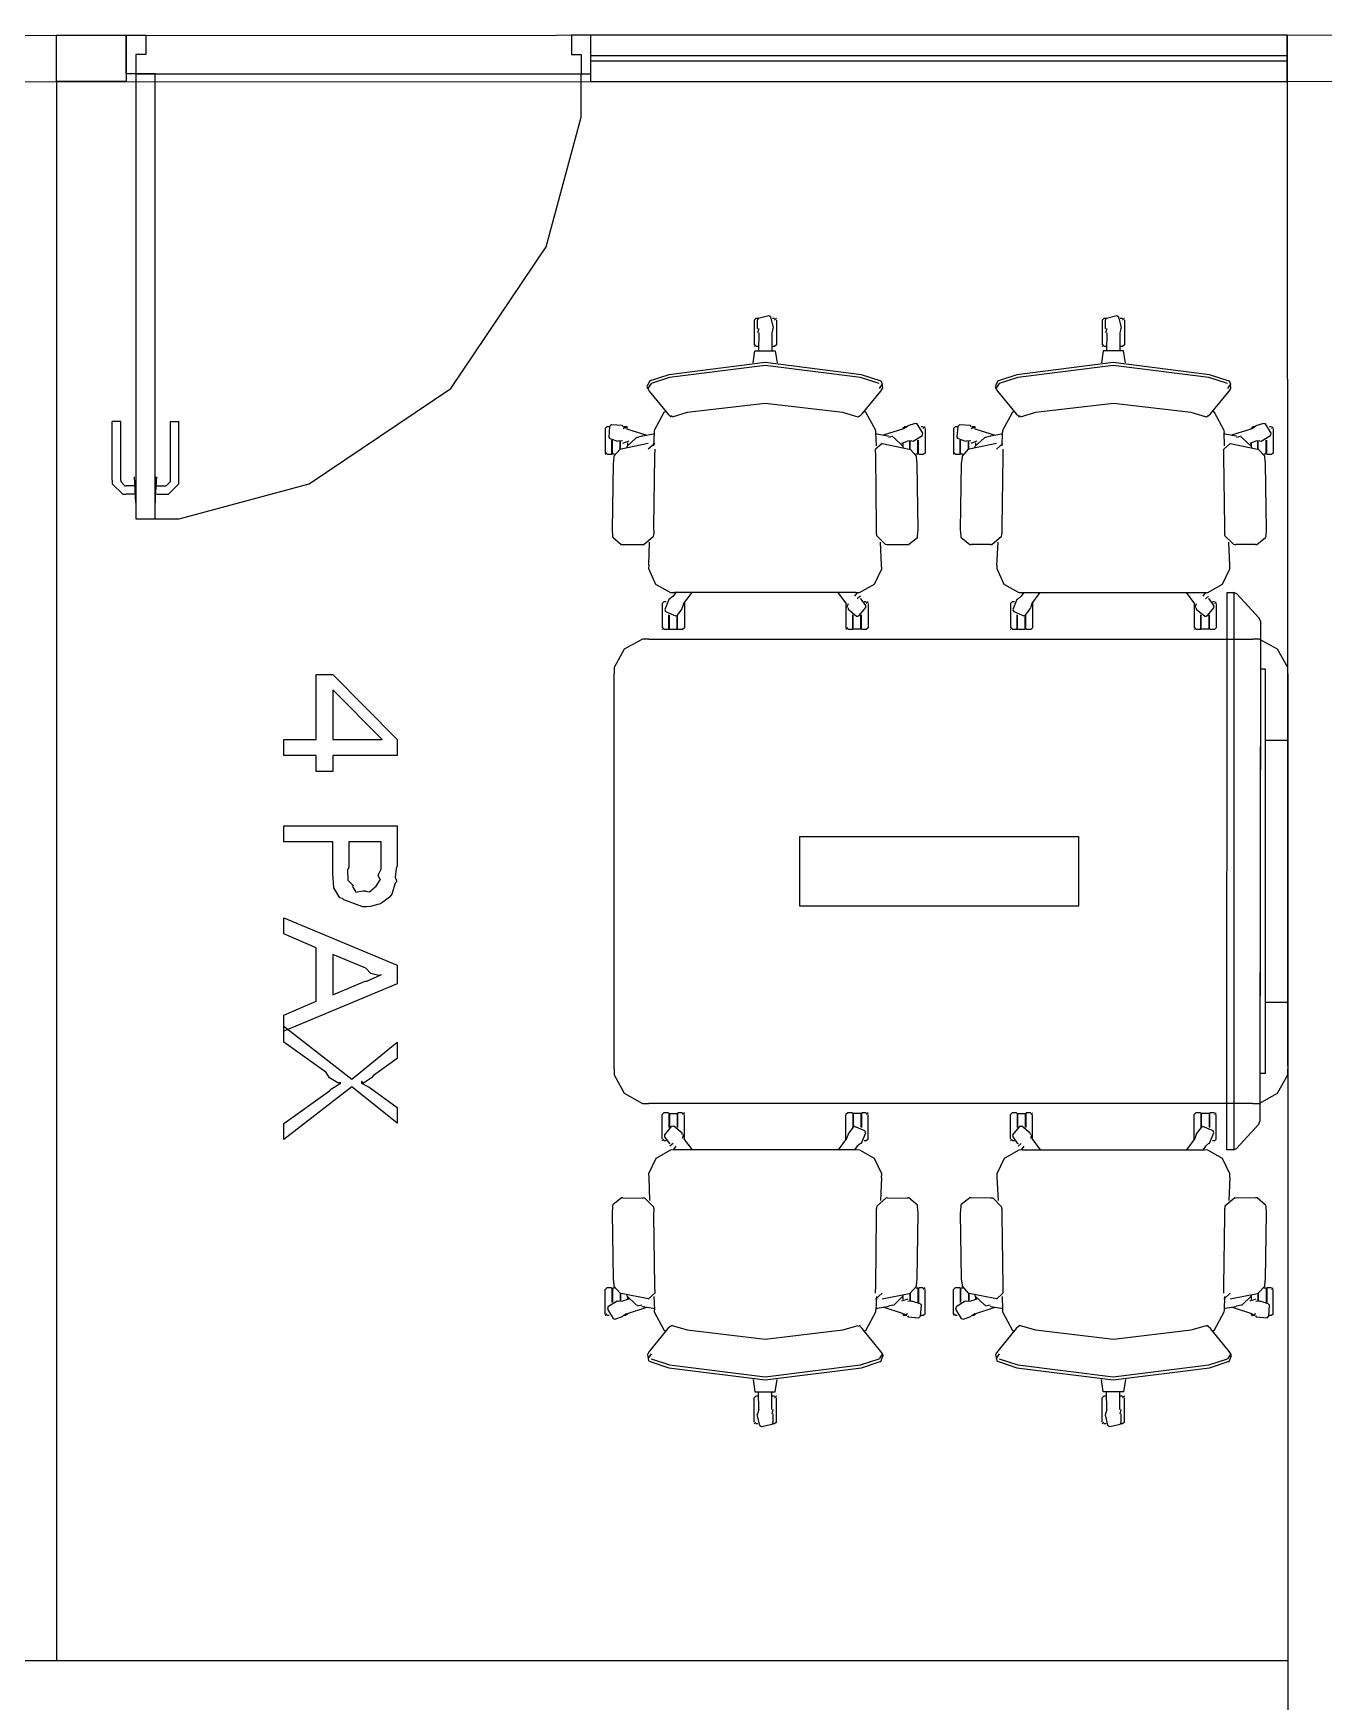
# Model space of a CAD drawing. Extents: x 0 to 23.4, y 0 to 16.5.
# Drawn here: x 13.252 to 13.981, y 6.507 to 7.45 of the extents above; entities that cross this region are included whole.
import ezdxf

# ---------------------------------------------------------------- set-up
doc = ezdxf.new("R2010")
doc.units = 0
doc.layers.get('0').update_dxf_attribs({"linetype": 'CONTINUOUS'})

msp = doc.modelspace()

# ---------------------------------------------------------------- linework, layer by layer
at = {"color": 0}
for points in [[(12.5175, 7.44894), (18.6996, 7.45008)], [(13.9608, 7.449), (13.5674, 7.449)], [(13.5674, 7.42275), (13.5674, 7.449)], [(13.9608, 7.449), (13.9624, 3.95313)], [(13.9608, 7.42275), (13.9608, 7.449)], [(13.9608, 7.43744), (13.5674, 7.43744)], [(13.9608, 7.43431), (13.5674, 7.43431)], [(12.5438, 7.42275), (18.6996, 7.42383)], [(13.2655, 7.42285), (13.2655, 6.53049)], [(13.3104, 7.17572), (13.3348, 7.17572), (13.4083, 7.19553), (13.4882, 7.2494), (13.5421, 7.32938), (13.5619, 7.40278), (13.5619, 7.42725)], [(13.3104, 7.42725), (13.5619, 7.42725)], [(13.9608, 7.42275), (13.5674, 7.42275)], [(13.6606, 7.2889), (13.6597, 7.28797)], [(13.6597, 7.28797), (13.6597, 7.27408)], [(13.6618, 7.2889), (13.6606, 7.2889)], [(13.6702, 7.28321), (13.6705, 7.28381), (13.6691, 7.28976), (13.6685, 7.2901), (13.6679, 7.29047), (13.6619, 7.28901), (13.6616, 7.28842), (13.6613, 7.28803), (13.6613, 7.28364), (13.6616, 7.28321)], [(13.6712, 7.2889), (13.67, 7.2889)], [(13.6722, 7.2889), (13.6712, 7.28797)], [(13.6722, 7.28797), (13.6722, 7.27408)], [(13.8572, 7.2889), (13.8562, 7.28797)], [(13.8562, 7.28797), (13.8562, 7.27408)], [(13.8585, 7.2889), (13.8572, 7.2889)], [(13.8668, 7.28321), (13.8671, 7.28381), (13.8657, 7.28976), (13.8651, 7.2901), (13.8645, 7.29047), (13.8586, 7.28901), (13.8582, 7.28842), (13.858, 7.28803), (13.858, 7.28364), (13.8582, 7.28321)], [(13.8677, 7.2889), (13.8665, 7.2889)], [(13.8688, 7.2889), (13.8677, 7.28797)], [(13.8688, 7.28797), (13.8688, 7.27408)], [(13.6622, 7.28321), (13.6616, 7.28082)], [(13.6622, 7.28082), (13.6621, 7.27072)], [(13.6702, 7.28321), (13.6697, 7.28082)], [(13.6697, 7.28082), (13.6697, 7.27072)], [(13.8588, 7.28321), (13.8582, 7.28082)], [(13.8588, 7.28082), (13.8587, 7.27072)], [(13.8668, 7.28321), (13.8662, 7.28082)], [(13.8662, 7.28082), (13.8663, 7.27072)], [(13.6591, 7.26389), (13.66, 7.27072), (13.6716, 7.27072), (13.6726, 7.26389)], [(13.6606, 7.27408), (13.6597, 7.27317)], [(13.6621, 7.27317), (13.6606, 7.27317)], [(13.6712, 7.27317), (13.6697, 7.27317)], [(13.6722, 7.27408), (13.6712, 7.27317)], [(13.8694, 7.26389), (13.8683, 7.27072), (13.8568, 7.27072), (13.8558, 7.26389)], [(13.8572, 7.27408), (13.8562, 7.27317)], [(13.8587, 7.27317), (13.8572, 7.27317)], [(13.8677, 7.27317), (13.8663, 7.27317)], [(13.8688, 7.27408), (13.8677, 7.27317)], [(13.7308, 7.25375), (13.7202, 7.25722), (13.6658, 7.26406), (13.6114, 7.25722), (13.6009, 7.25375)], [(13.7303, 7.25217), (13.7198, 7.25558), (13.6658, 7.26237), (13.6119, 7.25558), (13.6014, 7.25217)], [(13.9275, 7.25375), (13.9169, 7.25722), (13.8625, 7.26406), (13.8081, 7.25722), (13.7976, 7.25375)], [(13.9271, 7.25217), (13.9165, 7.25558), (13.8625, 7.26237), (13.8086, 7.25558), (13.7981, 7.25217)], [(13.6009, 7.25375), (13.6005, 7.25364), (13.5991, 7.25032), (13.5992, 7.24994), (13.5992, 7.24989), (13.5995, 7.2494), (13.5996, 7.24935)], [(13.6014, 7.25217), (13.5996, 7.24935)], [(13.5996, 7.24935), (13.6004, 7.24794), (13.6109, 7.23508), (13.6122, 7.23394)], [(13.7195, 7.23394), (13.7207, 7.23508), (13.7312, 7.24794), (13.7322, 7.24935)], [(13.7322, 7.25217), (13.7303, 7.24935)], [(13.7322, 7.24935), (13.7324, 7.24972), (13.7317, 7.25319), (13.7314, 7.25342), (13.7313, 7.25347), (13.7308, 7.25375), (13.7308, 7.25375)], [(13.7976, 7.25375), (13.7972, 7.25364), (13.7958, 7.25032), (13.796, 7.24994), (13.796, 7.24989), (13.7962, 7.2494), (13.7962, 7.24935)], [(13.7981, 7.25217), (13.7962, 7.24935)], [(13.7962, 7.24935), (13.7971, 7.24794), (13.8077, 7.23508), (13.8089, 7.23394)], [(13.9161, 7.23394), (13.9174, 7.23508), (13.9279, 7.24794), (13.9289, 7.24935)], [(13.9289, 7.25217), (13.9271, 7.24935)], [(13.9289, 7.24935), (13.929, 7.24972), (13.9285, 7.25319), (13.9281, 7.25342), (13.9281, 7.25347), (13.9276, 7.25375), (13.9275, 7.25375)], [(13.7184, 7.23324), (13.7098, 7.23583), (13.6658, 7.241), (13.6218, 7.23583), (13.6133, 7.23324)], [(13.9151, 7.23324), (13.9065, 7.23583), (13.8626, 7.241), (13.8186, 7.23583), (13.81, 7.23324)], [(13.297, 7.1976), (13.297, 7.23079)], [(13.3019, 7.23079), (13.297, 7.23079)], [(13.3019, 7.1976), (13.3019, 7.23079)], [(13.3299, 7.1976), (13.3299, 7.23079)], [(13.3299, 7.23079), (13.3346, 7.23079)], [(13.3346, 7.1976), (13.3346, 7.23079)], [(13.6097, 7.23649), (13.6087, 7.23579), (13.6032, 7.22569), (13.6031, 7.2245)], [(13.6133, 7.23394), (13.6122, 7.23324)], [(13.7195, 7.23394), (13.7184, 7.23324)], [(13.7284, 7.2245), (13.7283, 7.22569), (13.7229, 7.23574), (13.722, 7.23643)], [(13.8064, 7.23643), (13.8054, 7.23574), (13.8, 7.22569), (13.8, 7.2245)], [(13.81, 7.23394), (13.8089, 7.23324)], [(13.9161, 7.23394), (13.9151, 7.23324)], [(13.9253, 7.2245), (13.9251, 7.22569), (13.9197, 7.23579), (13.9188, 7.23649)], [(13.5765, 7.22775), (13.5755, 7.22683)], [(13.5755, 7.22683), (13.5755, 7.21294)], [(13.5777, 7.22775), (13.5765, 7.22775)], [(13.5856, 7.22792), (13.5851, 7.22846), (13.579, 7.22894), (13.5785, 7.22846), (13.578, 7.22803), (13.5775, 7.22194), (13.578, 7.2214), (13.5782, 7.22108), (13.5824, 7.21967), (13.5829, 7.21978)], [(13.5876, 7.22792), (13.5856, 7.22667)], [(13.587, 7.22775), (13.5858, 7.22775)], [(13.588, 7.22775), (13.587, 7.22683)], [(13.5876, 7.22667), (13.5991, 7.22304)], [(13.5937, 7.22179), (13.5929, 7.22162), (13.5878, 7.21664), (13.5876, 7.21588)], [(13.588, 7.22683), (13.588, 7.22651)], [(13.5961, 7.22239), (13.5937, 7.22179)], [(13.6031, 7.22368), (13.6025, 7.22364), (13.5967, 7.22254), (13.5961, 7.22239)], [(13.603, 7.21696), (13.6033, 7.2245)], [(13.7287, 7.21696), (13.7284, 7.2245)], [(13.7356, 7.22239), (13.735, 7.22254), (13.7291, 7.22364), (13.7286, 7.22368)], [(13.7441, 7.22667), (13.7326, 7.22304)], [(13.738, 7.22239), (13.7356, 7.22179)], [(13.7441, 7.21588), (13.7439, 7.21664), (13.7387, 7.22162), (13.738, 7.22179)], [(13.7447, 7.22775), (13.7437, 7.22683)], [(13.7437, 7.22683), (13.7437, 7.22651)], [(13.7462, 7.22792), (13.7441, 7.22667)], [(13.7459, 7.22775), (13.7447, 7.22775)], [(13.7487, 7.21978), (13.7494, 7.21962), (13.7547, 7.22282), (13.7548, 7.22347), (13.755, 7.22418), (13.7517, 7.22939), (13.7511, 7.22954), (13.7506, 7.22965), (13.7464, 7.22831), (13.7462, 7.22792)], [(13.7552, 7.22775), (13.754, 7.22775)], [(13.7562, 7.22775), (13.7552, 7.22683)], [(13.7562, 7.22683), (13.7562, 7.21294)], [(13.7732, 7.22775), (13.7722, 7.22683)], [(13.7722, 7.22683), (13.7722, 7.21294)], [(13.7744, 7.22775), (13.7732, 7.22775)], [(13.7823, 7.22792), (13.7818, 7.22846), (13.7757, 7.22894), (13.7752, 7.22846), (13.7747, 7.22803), (13.7741, 7.22194), (13.7746, 7.2214), (13.7749, 7.22108), (13.7791, 7.21967), (13.7796, 7.21978)], [(13.7843, 7.22792), (13.7823, 7.22667)], [(13.7838, 7.22775), (13.7826, 7.22775)], [(13.7847, 7.22775), (13.7838, 7.22683)], [(13.7843, 7.22667), (13.7958, 7.22304)], [(13.7904, 7.22179), (13.7897, 7.22162), (13.7844, 7.21664), (13.7843, 7.21588)], [(13.7847, 7.22683), (13.7847, 7.22651)], [(13.7929, 7.22239), (13.7904, 7.22179)], [(13.7998, 7.22368), (13.7992, 7.22364), (13.7934, 7.22254), (13.7929, 7.22239)], [(13.7997, 7.21696), (13.8, 7.2245)], [(13.9254, 7.21696), (13.9251, 7.2245)], [(13.9322, 7.22239), (13.9317, 7.22254), (13.9258, 7.22364), (13.9253, 7.22368)], [(13.9407, 7.22667), (13.9293, 7.22304)], [(13.9347, 7.22239), (13.9322, 7.22179)], [(13.9408, 7.21588), (13.9406, 7.21664), (13.9354, 7.22162), (13.9347, 7.22179)], [(13.9414, 7.22775), (13.9404, 7.22683)], [(13.9404, 7.22683), (13.9404, 7.22651)], [(13.9428, 7.22792), (13.9407, 7.22667)], [(13.9426, 7.22775), (13.9414, 7.22775)], [(13.9454, 7.21978), (13.9461, 7.21962), (13.9514, 7.22282), (13.9515, 7.22347), (13.9517, 7.22418), (13.9485, 7.22939), (13.9478, 7.22954), (13.9474, 7.22965), (13.9431, 7.22831), (13.9428, 7.22792)], [(13.9519, 7.22775), (13.9507, 7.22775)], [(13.9529, 7.22775), (13.9519, 7.22683)], [(13.9529, 7.22683), (13.9529, 7.21294)], [(13.5765, 7.21294), (13.5755, 7.21203)], [(13.579, 7.21203), (13.5765, 7.21203)], [(13.5793, 7.21229), (13.579, 7.21203)], [(13.5793, 7.21229), (13.5793, 7.22026)], [(13.5796, 7.21229), (13.5796, 7.22017)], [(13.5808, 7.21229), (13.5796, 7.21229)], [(13.5845, 7.21522), (13.5839, 7.21511), (13.5803, 7.21115), (13.5803, 7.21056)], [(13.5853, 7.21983), (13.5829, 7.21957)], [(13.5839, 7.21511), (13.5839, 7.21983)], [(13.5842, 7.21517), (13.5842, 7.21983)], [(13.5998, 7.21832), (13.5845, 7.21522)], [(13.5888, 7.21957), (13.5853, 7.21843)], [(13.588, 7.21869), (13.588, 7.21701)], [(13.6035, 7.21838), (13.5998, 7.21506)], [(13.6035, 7.21506), (13.6033, 7.2111), (13.6028, 7.17128), (13.6029, 7.16726)], [(13.7319, 7.21838), (13.7282, 7.21506)], [(13.7288, 7.16726), (13.7288, 7.17128), (13.7283, 7.2111), (13.7282, 7.21506)], [(13.7319, 7.21832), (13.7472, 7.21522)], [(13.7464, 7.21957), (13.7429, 7.21843)], [(13.7437, 7.21869), (13.7437, 7.21701)], [(13.7487, 7.21983), (13.7464, 7.21957)], [(13.7514, 7.21056), (13.7513, 7.21115), (13.7478, 7.21511), (13.7472, 7.21522)], [(13.7475, 7.21517), (13.7475, 7.21983)], [(13.7478, 7.21511), (13.7478, 7.21983)], [(13.7521, 7.21229), (13.7509, 7.21229)], [(13.7521, 7.21229), (13.7521, 7.22017)], [(13.7524, 7.21229), (13.7524, 7.22026)], [(13.7527, 7.21229), (13.7524, 7.21203)], [(13.7552, 7.21203), (13.7527, 7.21203)], [(13.7562, 7.21294), (13.7552, 7.21203)], [(13.7732, 7.21294), (13.7722, 7.21203)], [(13.7758, 7.21203), (13.7732, 7.21203)], [(13.776, 7.21229), (13.7758, 7.21203)], [(13.776, 7.21229), (13.776, 7.22026)], [(13.7763, 7.21229), (13.7763, 7.22017)], [(13.7775, 7.21229), (13.7763, 7.21229)], [(13.7811, 7.21522), (13.7805, 7.21511), (13.7771, 7.21115), (13.7771, 7.21056)], [(13.782, 7.21983), (13.7796, 7.21957)], [(13.7807, 7.21511), (13.7807, 7.21983)], [(13.7809, 7.21517), (13.7809, 7.21983)], [(13.7965, 7.21832), (13.7811, 7.21522)], [(13.7855, 7.21957), (13.782, 7.21843)], [(13.7847, 7.21869), (13.7847, 7.21701)], [(13.8002, 7.21838), (13.7965, 7.21506)], [(13.8002, 7.21506), (13.8001, 7.2111), (13.7995, 7.17128), (13.7996, 7.16726)], [(13.9286, 7.21838), (13.9249, 7.21506)], [(13.9256, 7.16726), (13.9256, 7.17128), (13.925, 7.2111), (13.9249, 7.21506)], [(13.9286, 7.21832), (13.9439, 7.21522)], [(13.9431, 7.21957), (13.9396, 7.21843)], [(13.9404, 7.21869), (13.9404, 7.21701)], [(13.9454, 7.21983), (13.9431, 7.21957)], [(13.9481, 7.21056), (13.9481, 7.21115), (13.9444, 7.21511), (13.9439, 7.21522)], [(13.9442, 7.21517), (13.9442, 7.21983)], [(13.9444, 7.21511), (13.9444, 7.21983)], [(13.9489, 7.21229), (13.9476, 7.21229)], [(13.9489, 7.21229), (13.9489, 7.22017)], [(13.9492, 7.21229), (13.9492, 7.22026)], [(13.9494, 7.21229), (13.9492, 7.21203)], [(13.9519, 7.21203), (13.9494, 7.21203)], [(13.9529, 7.21294), (13.9519, 7.21203)], [(13.5803, 7.21056), (13.5799, 7.20688), (13.5794, 7.16982), (13.5797, 7.16607)], [(13.752, 7.16607), (13.7523, 7.16982), (13.7518, 7.20688), (13.7514, 7.21056)], [(13.7771, 7.21056), (13.7766, 7.20688), (13.776, 7.16982), (13.7764, 7.16607)], [(13.9488, 7.16607), (13.949, 7.16982), (13.9485, 7.20688), (13.9481, 7.21056)], [(13.297, 7.1976), (13.297, 7.19564), (13.3029, 7.18972), (13.3049, 7.18972)], [(13.3019, 7.1976), (13.3019, 7.19683), (13.3041, 7.1945), (13.3049, 7.1945)], [(13.3095, 7.1945), (13.3049, 7.1945)], [(13.3104, 7.19943), (13.3104, 7.18479), (13.3095, 7.19943)], [(13.3213, 7.19943), (13.3213, 7.18479), (13.3222, 7.19943)], [(13.3222, 7.1945), (13.3268, 7.1945)], [(13.3268, 7.18972), (13.3287, 7.18972), (13.3346, 7.19564), (13.3346, 7.1976)], [(13.3268, 7.1945), (13.3275, 7.1945), (13.3299, 7.19683), (13.3299, 7.1976)], [(13.3095, 7.18972), (13.3049, 7.18972)], [(13.3222, 7.18972), (13.3268, 7.18972)], [(13.5797, 7.16607), (13.5798, 7.16536), (13.5846, 7.16118), (13.5854, 7.16124), (13.5854, 7.16124), (13.5855, 7.16124), (13.5855, 7.16124)], [(13.5966, 7.16135), (13.5973, 7.16129), (13.6028, 7.1659), (13.6029, 7.16667), (13.6029, 7.16667), (13.6029, 7.16715), (13.6029, 7.16726)], [(13.7288, 7.16726), (13.7288, 7.16644), (13.7337, 7.1614), (13.7345, 7.16135), (13.7347, 7.16135), (13.7351, 7.16135), (13.7351, 7.16135)], [(13.7462, 7.16124), (13.7469, 7.16118), (13.7519, 7.16525), (13.752, 7.16596), (13.752, 7.16596), (13.752, 7.16607), (13.752, 7.16607)], [(13.7764, 7.16607), (13.7764, 7.16536), (13.7814, 7.16118), (13.7821, 7.16124), (13.7821, 7.16124), (13.7822, 7.16124), (13.7822, 7.16124)], [(13.7932, 7.16135), (13.794, 7.16129), (13.7994, 7.1659), (13.7995, 7.16667), (13.7995, 7.16672), (13.7996, 7.16715), (13.7996, 7.16726)], [(13.9256, 7.16726), (13.9254, 7.16644), (13.9304, 7.1614), (13.9312, 7.16135), (13.9314, 7.16135), (13.9317, 7.16135), (13.9318, 7.16135)], [(13.9429, 7.16124), (13.9436, 7.16118), (13.9486, 7.16525), (13.9488, 7.16596), (13.9488, 7.16596), (13.9488, 7.16607), (13.9488, 7.16607)], [(13.5855, 7.16124), (13.5966, 7.16135)], [(13.6001, 7.14968), (13.6006, 7.1626)], [(13.7316, 7.14968), (13.731, 7.1626)], [(13.7351, 7.16135), (13.7462, 7.16124)], [(13.7932, 7.16135), (13.7822, 7.16124)], [(13.7968, 7.14968), (13.7974, 7.1626)], [(13.9283, 7.14968), (13.9278, 7.1626)], [(13.9429, 7.16124), (13.9318, 7.16135)], [(13.6001, 7.14968), (13.6, 7.14763), (13.604, 7.13894), (13.6124, 7.13422), (13.6144, 7.13411), (13.6144, 7.13411), (13.6145, 7.13411), (13.6145, 7.13411)], [(13.7172, 7.13411), (13.7192, 7.13422), (13.7276, 7.13894), (13.7317, 7.14757), (13.7316, 7.14963), (13.7316, 7.14963), (13.7316, 7.14968), (13.7316, 7.14968)], [(13.7968, 7.14968), (13.7967, 7.14763), (13.8007, 7.13894), (13.8091, 7.13422), (13.8111, 7.13411), (13.8111, 7.13411), (13.8112, 7.13411), (13.8112, 7.13411)], [(13.9139, 7.13411), (13.916, 7.13422), (13.9243, 7.13894), (13.9283, 7.14757), (13.9283, 7.14963), (13.9283, 7.14963), (13.9283, 7.14968), (13.9283, 7.14968)], [(13.6087, 7.12896), (13.6077, 7.12799)], [(13.6077, 7.12799), (13.6077, 7.11415)], [(13.61, 7.12896), (13.6087, 7.12896)], [(13.612, 7.13049), (13.6114, 7.13021), (13.6091, 7.12457), (13.6093, 7.12392), (13.6095, 7.12332), (13.6152, 7.12099), (13.6159, 7.12121), (13.6163, 7.12142), (13.6189, 7.125), (13.6189, 7.12543)], [(13.6138, 7.13206), (13.612, 7.13049)], [(13.6153, 7.13411), (13.6138, 7.13206)], [(13.7172, 7.13411), (13.6144, 7.13411)], [(13.6198, 7.12765), (13.6189, 7.12543)], [(13.6198, 7.12765), (13.6246, 7.13411)], [(13.6202, 7.12815), (13.6202, 7.11415)], [(13.7118, 7.12765), (13.7071, 7.13411)], [(13.7115, 7.12815), (13.7115, 7.11415)], [(13.7127, 7.12765), (13.7118, 7.12543)], [(13.7128, 7.12543), (13.7128, 7.12478), (13.7174, 7.12076), (13.7182, 7.12082), (13.7188, 7.12088), (13.7228, 7.1256), (13.7228, 7.12625), (13.7227, 7.12674), (13.7201, 7.13032), (13.7197, 7.13049)], [(13.7178, 7.13411), (13.7164, 7.13206)], [(13.7197, 7.13206), (13.7178, 7.13049)], [(13.723, 7.12896), (13.7217, 7.12896)], [(13.724, 7.12896), (13.723, 7.12799)], [(13.724, 7.12799), (13.724, 7.11415)], [(13.8054, 7.12896), (13.8044, 7.12799)], [(13.8044, 7.12799), (13.8044, 7.11415)], [(13.8067, 7.12896), (13.8054, 7.12896)], [(13.8087, 7.13049), (13.8081, 7.13021), (13.8057, 7.12457), (13.806, 7.12392), (13.8063, 7.12332), (13.8119, 7.12099), (13.8126, 7.12121), (13.813, 7.12142), (13.8156, 7.125), (13.8157, 7.12543)], [(13.8105, 7.13206), (13.8087, 7.13049)], [(13.812, 7.13411), (13.8105, 7.13206)], [(13.8112, 7.13411), (13.914, 7.13411)], [(13.8166, 7.12765), (13.8157, 7.12543)], [(13.8166, 7.12765), (13.8213, 7.13411)], [(13.8169, 7.12815), (13.8169, 7.11415)], [(13.9085, 7.12765), (13.9038, 7.13411)], [(13.9082, 7.12815), (13.9082, 7.11415)], [(13.9094, 7.12765), (13.9085, 7.12543)], [(13.9094, 7.12543), (13.9094, 7.12478), (13.9142, 7.12076), (13.9149, 7.12082), (13.9156, 7.12088), (13.9196, 7.1256), (13.9194, 7.12625), (13.9194, 7.12674), (13.9168, 7.13032), (13.9164, 7.13049)], [(13.9146, 7.13411), (13.9131, 7.13206)], [(13.9164, 7.13206), (13.9146, 7.13049)], [(13.9197, 7.12896), (13.9185, 7.12896)], [(13.9207, 7.12896), (13.9197, 7.12799)], [(13.9207, 7.12799), (13.9207, 7.11415)], [(13.9306, 6.81917), (13.9267, 6.81917), (13.9269, 7.13417), (13.9307, 7.13417)], [(13.9307, 7.13417), (13.9306, 6.81917)], [(13.9456, 7.11789), (13.9449, 7.11968), (13.9324, 7.13336), (13.9307, 7.13417)], [(13.6115, 7.11344), (13.6115, 7.12147)], [(13.6118, 7.11344), (13.6118, 7.12131)], [(13.6161, 7.11344), (13.6161, 7.12131)], [(13.6164, 7.11344), (13.6164, 7.12147)], [(13.7153, 7.11344), (13.7153, 7.12147)], [(13.7156, 7.11344), (13.7156, 7.12131)], [(13.7199, 7.11344), (13.7199, 7.12131)], [(13.7202, 7.11344), (13.7202, 7.12147)], [(13.8082, 7.11344), (13.8082, 7.12147)], [(13.8085, 7.11344), (13.8085, 7.12131)], [(13.8128, 7.11344), (13.8128, 7.12131)], [(13.8131, 7.11344), (13.8131, 7.12147)], [(13.9119, 7.11344), (13.9119, 7.12147)], [(13.9122, 7.11344), (13.9122, 7.12131)], [(13.9167, 7.11344), (13.9167, 7.12131)], [(13.9169, 7.11344), (13.9169, 7.12147)], [(13.9456, 7.11789), (13.9454, 6.83544)], [(13.6002, 7.10786), (13.5966, 7.10786), (13.5862, 7.10211), (13.5805, 7.09169), (13.5805, 7.08817)], [(13.6002, 7.10786), (13.9414, 7.10786)], [(13.6087, 7.11415), (13.6077, 7.11317)], [(13.6112, 7.11317), (13.6087, 7.11317)], [(13.6115, 7.11344), (13.6112, 7.11317)], [(13.6118, 7.11344), (13.6161, 7.11344)], [(13.6166, 7.11344), (13.6164, 7.11317)], [(13.6192, 7.11317), (13.6166, 7.11317)], [(13.6202, 7.11415), (13.6192, 7.11317)], [(13.7125, 7.11415), (13.7115, 7.11317)], [(13.7151, 7.11317), (13.7125, 7.11317)], [(13.7153, 7.11344), (13.7151, 7.11317)], [(13.7199, 7.11344), (13.7156, 7.11344)], [(13.7205, 7.11344), (13.7202, 7.11317)], [(13.723, 7.11317), (13.7205, 7.11317)], [(13.724, 7.11415), (13.723, 7.11317)], [(13.8054, 7.11415), (13.8044, 7.11317)], [(13.8079, 7.11317), (13.8054, 7.11317)], [(13.8082, 7.11344), (13.8079, 7.11317)], [(13.8085, 7.11344), (13.8128, 7.11344)], [(13.8134, 7.11344), (13.8131, 7.11317)], [(13.8159, 7.11317), (13.8134, 7.11317)], [(13.8169, 7.11415), (13.8159, 7.11317)], [(13.9092, 7.11415), (13.9082, 7.11317)], [(13.9117, 7.11317), (13.9092, 7.11317)], [(13.9119, 7.11344), (13.9117, 7.11317)], [(13.9167, 7.11344), (13.9122, 7.11344)], [(13.9172, 7.11344), (13.9169, 7.11317)], [(13.9197, 7.11317), (13.9172, 7.11317)], [(13.9207, 7.11415), (13.9197, 7.11317)], [(13.9611, 7.08817), (13.9611, 7.09169), (13.9553, 7.10211), (13.9449, 7.10786), (13.9414, 7.10786)], [(13.5805, 6.86507), (13.5805, 7.08817)], [(13.9611, 7.08817), (13.9611, 6.86507)], [(13.5805, 6.86507), (13.5805, 6.8616), (13.5862, 6.85118), (13.5966, 6.84543), (13.6002, 6.84543)], [(13.9414, 6.84543), (13.9449, 6.84543), (13.9553, 6.85118), (13.9611, 6.8616), (13.9611, 6.86507)], [(13.9414, 6.84543), (13.6002, 6.84543)], [(13.6087, 6.84011), (13.6077, 6.83914)], [(13.6077, 6.82525), (13.6077, 6.83914)], [(13.6112, 6.84011), (13.6087, 6.84011)], [(13.6115, 6.84011), (13.6112, 6.83985)], [(13.6115, 6.83985), (13.6115, 6.83182)], [(13.6118, 6.83985), (13.6118, 6.83197)], [(13.6118, 6.83985), (13.6161, 6.83985)], [(13.6161, 6.83985), (13.6161, 6.83197)], [(13.6166, 6.84011), (13.6164, 6.83985)], [(13.6164, 6.83985), (13.6164, 6.83182)], [(13.6192, 6.84011), (13.6166, 6.84011)], [(13.6202, 6.84011), (13.6192, 6.83914)], [(13.6202, 6.82514), (13.6202, 6.83914)], [(13.7125, 6.84011), (13.7115, 6.83914)], [(13.7115, 6.82514), (13.7115, 6.83914)], [(13.7151, 6.84011), (13.7125, 6.84011)], [(13.7153, 6.84011), (13.7151, 6.83985)], [(13.7153, 6.83985), (13.7153, 6.83182)], [(13.7199, 6.83985), (13.7156, 6.83985)], [(13.7156, 6.83985), (13.7156, 6.83197)], [(13.7199, 6.83985), (13.7199, 6.83197)], [(13.7205, 6.84011), (13.7202, 6.83985)], [(13.7202, 6.83985), (13.7202, 6.83182)], [(13.723, 6.84011), (13.7205, 6.84011)], [(13.724, 6.84011), (13.723, 6.83914)], [(13.724, 6.82525), (13.724, 6.83914)], [(13.8054, 6.84011), (13.8044, 6.83914)], [(13.8044, 6.82525), (13.8044, 6.83914)], [(13.8079, 6.84011), (13.8054, 6.84011)], [(13.8082, 6.84011), (13.8079, 6.83985)], [(13.8082, 6.83985), (13.8082, 6.83182)], [(13.8085, 6.83985), (13.8128, 6.83985)], [(13.8085, 6.83985), (13.8085, 6.83197)], [(13.8128, 6.83985), (13.8128, 6.83197)], [(13.8134, 6.84011), (13.8131, 6.83985)], [(13.8131, 6.83985), (13.8131, 6.83182)], [(13.8159, 6.84011), (13.8134, 6.84011)], [(13.8169, 6.84011), (13.8159, 6.83914)], [(13.8169, 6.82514), (13.8169, 6.83914)], [(13.9092, 6.84011), (13.9082, 6.83914)], [(13.9082, 6.82514), (13.9082, 6.83914)], [(13.9117, 6.84011), (13.9092, 6.84011)], [(13.9119, 6.84011), (13.9117, 6.83985)], [(13.9119, 6.83985), (13.9119, 6.83182)], [(13.9122, 6.83985), (13.9122, 6.83197)], [(13.9167, 6.83985), (13.9122, 6.83985)], [(13.9167, 6.83985), (13.9167, 6.83197)], [(13.9172, 6.84011), (13.9169, 6.83985)], [(13.9169, 6.83985), (13.9169, 6.83182)], [(13.9197, 6.84011), (13.9172, 6.84011)], [(13.9207, 6.84011), (13.9197, 6.83914)], [(13.9207, 6.82525), (13.9207, 6.83914)], [(13.9306, 6.81917), (13.9322, 6.81999), (13.9447, 6.83365), (13.9454, 6.83544)], [(13.6087, 6.82525), (13.6077, 6.82433)], [(13.6189, 6.82785), (13.6189, 6.82856), (13.6142, 6.83251), (13.6136, 6.83247), (13.6128, 6.83242), (13.6089, 6.82775), (13.6089, 6.82704), (13.6089, 6.82661), (13.6116, 6.82303), (13.612, 6.82281)], [(13.6198, 6.82785), (13.6189, 6.82563)], [(13.6198, 6.82563), (13.6246, 6.81917)], [(13.7118, 6.82563), (13.7071, 6.81917)], [(13.7127, 6.82785), (13.7118, 6.82563)], [(13.7197, 6.82281), (13.7203, 6.82308), (13.7227, 6.82878), (13.7224, 6.82938), (13.7221, 6.83003), (13.7164, 6.83236), (13.7158, 6.83208), (13.7154, 6.83192), (13.7128, 6.82835), (13.7128, 6.82785)], [(13.724, 6.82525), (13.723, 6.82433)], [(13.8054, 6.82525), (13.8044, 6.82433)], [(13.8157, 6.82785), (13.8156, 6.82856), (13.8109, 6.83251), (13.8103, 6.83247), (13.8096, 6.83242), (13.8056, 6.82775), (13.8057, 6.82704), (13.8057, 6.82661), (13.8083, 6.82303), (13.8087, 6.82281)], [(13.8166, 6.82785), (13.8157, 6.82563)], [(13.8166, 6.82563), (13.8213, 6.81917)], [(13.9085, 6.82563), (13.9038, 6.81917)], [(13.9094, 6.82785), (13.9085, 6.82563)], [(13.9164, 6.82281), (13.9169, 6.82308), (13.9193, 6.82878), (13.9192, 6.82938), (13.9189, 6.83003), (13.9132, 6.83236), (13.9125, 6.83208), (13.9121, 6.83192), (13.9094, 6.82835), (13.9094, 6.82785)], [(13.9207, 6.82525), (13.9197, 6.82433)], [(13.6145, 6.81917), (13.6124, 6.81912), (13.6041, 6.8144), (13.6, 6.80572), (13.6001, 6.80365), (13.6001, 6.80365), (13.6001, 6.8036), (13.6001, 6.8036)], [(13.61, 6.82433), (13.6087, 6.82433)], [(13.6138, 6.82281), (13.612, 6.82124)], [(13.6153, 6.82124), (13.6138, 6.81917)], [(13.7172, 6.81917), (13.6144, 6.81917)], [(13.7178, 6.82124), (13.7164, 6.81917)], [(13.7316, 6.8036), (13.7317, 6.80567), (13.7277, 6.81435), (13.7193, 6.81912), (13.7173, 6.81917), (13.7173, 6.81917), (13.7172, 6.81917), (13.7172, 6.81917)], [(13.7197, 6.82281), (13.7178, 6.82124)], [(13.723, 6.82433), (13.7217, 6.82433)], [(13.8112, 6.81917), (13.8091, 6.81912), (13.8008, 6.8144), (13.7967, 6.80572), (13.7968, 6.80365), (13.7968, 6.80365), (13.7968, 6.8036), (13.7968, 6.8036)], [(13.8067, 6.82433), (13.8054, 6.82433)], [(13.8105, 6.82281), (13.8087, 6.82124)], [(13.812, 6.82124), (13.8105, 6.81917)], [(13.8112, 6.81917), (13.914, 6.81917)], [(13.9146, 6.82124), (13.9131, 6.81917)], [(13.9283, 6.8036), (13.9283, 6.80567), (13.9243, 6.81435), (13.916, 6.81912), (13.9139, 6.81917), (13.9139, 6.81917), (13.9139, 6.81917), (13.9139, 6.81917)], [(13.9164, 6.82281), (13.9146, 6.82124)], [(13.9197, 6.82433), (13.9185, 6.82433)], [(13.6001, 6.8036), (13.6006, 6.79069)], [(13.7316, 6.8036), (13.731, 6.79069)], [(13.7968, 6.8036), (13.7974, 6.79069)], [(13.9283, 6.8036), (13.9278, 6.79069)], [(13.5797, 6.78722), (13.5794, 6.78353), (13.5799, 6.74642), (13.5803, 6.74274)], [(13.5855, 6.79204), (13.5847, 6.79215), (13.5798, 6.78808), (13.5797, 6.78733), (13.5797, 6.78733), (13.5797, 6.78722), (13.5797, 6.78722)], [(13.5855, 6.79204), (13.5966, 6.79194)], [(13.6029, 6.78603), (13.6029, 6.78683), (13.5979, 6.79194), (13.5972, 6.79194), (13.597, 6.79194), (13.5967, 6.79194), (13.5966, 6.79194)], [(13.7351, 6.79194), (13.7343, 6.79204), (13.7289, 6.78743), (13.7288, 6.78662), (13.7288, 6.78651), (13.7288, 6.78618), (13.7288, 6.78603)], [(13.7351, 6.79194), (13.7462, 6.79204)], [(13.752, 6.78722), (13.7519, 6.78797), (13.747, 6.79215), (13.7463, 6.79204), (13.7463, 6.79204), (13.7462, 6.79204), (13.7462, 6.79204)], [(13.7514, 6.74274), (13.7518, 6.74642), (13.7523, 6.78353), (13.752, 6.78722)], [(13.7764, 6.78722), (13.776, 6.78353), (13.7766, 6.74642), (13.7771, 6.74274)], [(13.7822, 6.79204), (13.7815, 6.79215), (13.7764, 6.78808), (13.7764, 6.78733), (13.7764, 6.78733), (13.7764, 6.78722), (13.7764, 6.78722)], [(13.7932, 6.79194), (13.7822, 6.79204)], [(13.7996, 6.78603), (13.7996, 6.78683), (13.7947, 6.79194), (13.7938, 6.79194), (13.7938, 6.79194), (13.7933, 6.79194), (13.7932, 6.79194)], [(13.9318, 6.79194), (13.9311, 6.79204), (13.9256, 6.78743), (13.9256, 6.78662), (13.9256, 6.78651), (13.9256, 6.78618), (13.9256, 6.78603)], [(13.9429, 6.79204), (13.9318, 6.79194)], [(13.9488, 6.78722), (13.9486, 6.78797), (13.9438, 6.79215), (13.9429, 6.79204), (13.9429, 6.79204), (13.9429, 6.79204), (13.9429, 6.79204)], [(13.9481, 6.74274), (13.9485, 6.74642), (13.949, 6.78353), (13.9488, 6.78722)], [(13.6029, 6.78603), (13.6028, 6.78207), (13.6033, 6.74224), (13.6035, 6.73822)], [(13.7282, 6.73822), (13.7283, 6.74224), (13.7288, 6.78207), (13.7288, 6.78603)], [(13.7996, 6.78603), (13.7995, 6.78207), (13.8001, 6.74224), (13.8002, 6.73822)], [(13.9249, 6.73822), (13.925, 6.74224), (13.9256, 6.78207), (13.9256, 6.78603)], [(13.5765, 6.74126), (13.5755, 6.74035)], [(13.5755, 6.72646), (13.5755, 6.74035)], [(13.579, 6.74126), (13.5765, 6.74126)], [(13.5793, 6.74126), (13.579, 6.741)], [(13.5793, 6.741), (13.5793, 6.73301)], [(13.5796, 6.741), (13.5796, 6.73313)], [(13.5808, 6.741), (13.5796, 6.741)], [(13.5803, 6.74274), (13.5803, 6.74219), (13.5839, 6.73817), (13.5845, 6.73801)], [(13.7472, 6.73801), (13.7478, 6.73817), (13.7513, 6.74219), (13.7514, 6.74274)], [(13.7521, 6.741), (13.7509, 6.741)], [(13.7521, 6.741), (13.7521, 6.73313)], [(13.7527, 6.74126), (13.7524, 6.741)], [(13.7524, 6.741), (13.7524, 6.73301)], [(13.7552, 6.74126), (13.7527, 6.74126)], [(13.7562, 6.74126), (13.7552, 6.74035)], [(13.7562, 6.72646), (13.7562, 6.74035)], [(13.7732, 6.74126), (13.7722, 6.74035)], [(13.7722, 6.72646), (13.7722, 6.74035)], [(13.7758, 6.74126), (13.7732, 6.74126)], [(13.776, 6.74126), (13.7758, 6.741)], [(13.776, 6.741), (13.776, 6.73301)], [(13.7775, 6.741), (13.7763, 6.741)], [(13.7763, 6.741), (13.7763, 6.73313)], [(13.7771, 6.74274), (13.7771, 6.74219), (13.7805, 6.73817), (13.7811, 6.73801)], [(13.9439, 6.73801), (13.9444, 6.73817), (13.9481, 6.74219), (13.9481, 6.74274)], [(13.9489, 6.741), (13.9476, 6.741)], [(13.9489, 6.741), (13.9489, 6.73313)], [(13.9494, 6.74126), (13.9492, 6.741)], [(13.9492, 6.741), (13.9492, 6.73301)], [(13.9519, 6.74126), (13.9494, 6.74126)], [(13.9529, 6.74126), (13.9519, 6.74035)], [(13.9529, 6.72646), (13.9529, 6.74035)], [(13.5829, 6.73351), (13.5822, 6.73367), (13.577, 6.73053), (13.5769, 6.72982), (13.5767, 6.72917), (13.5799, 6.7239), (13.5806, 6.72374), (13.581, 6.72364), (13.5852, 6.72504), (13.5856, 6.72537)], [(13.5853, 6.73372), (13.5829, 6.73346)], [(13.5839, 6.73817), (13.5839, 6.73346)], [(13.5842, 6.73807), (13.5842, 6.73346)], [(13.5998, 6.73497), (13.5845, 6.73801)], [(13.5888, 6.73486), (13.5853, 6.73372)], [(13.5876, 6.73742), (13.5878, 6.73671), (13.5929, 6.73172), (13.5937, 6.7315)], [(13.588, 6.73622), (13.588, 6.7346)], [(13.5961, 6.7315), (13.5937, 6.7309)], [(13.5961, 6.7309), (13.5967, 6.73079), (13.6025, 6.72971), (13.6031, 6.7296)], [(13.6035, 6.73822), (13.5998, 6.73492)], [(13.603, 6.73633), (13.6033, 6.72879)], [(13.7319, 6.73822), (13.7282, 6.73492)], [(13.7287, 6.73633), (13.7284, 6.72879)], [(13.7286, 6.7296), (13.7291, 6.72971), (13.735, 6.73079), (13.7356, 6.7309)], [(13.7319, 6.73497), (13.7472, 6.73801)], [(13.738, 6.7315), (13.7356, 6.7309)], [(13.738, 6.7315), (13.7387, 6.73172), (13.7439, 6.73671), (13.7441, 6.73742)], [(13.7464, 6.73486), (13.7429, 6.73372)], [(13.7437, 6.73622), (13.7437, 6.7346)], [(13.7462, 6.72537), (13.7466, 6.72488), (13.7527, 6.72439), (13.7532, 6.72483), (13.7537, 6.72532), (13.7542, 6.73139), (13.7538, 6.73188), (13.7534, 6.73226), (13.7492, 6.73361), (13.7487, 6.73351)], [(13.7487, 6.73372), (13.7464, 6.73346)], [(13.7475, 6.73807), (13.7475, 6.73346)], [(13.7478, 6.73817), (13.7478, 6.73346)], [(13.7796, 6.73351), (13.7789, 6.73367), (13.7738, 6.73053), (13.7736, 6.72982), (13.7734, 6.72917), (13.7766, 6.7239), (13.7773, 6.72374), (13.7777, 6.72364), (13.782, 6.72504), (13.7823, 6.72537)], [(13.782, 6.73372), (13.7796, 6.73346)], [(13.7807, 6.73817), (13.7807, 6.73346)], [(13.7809, 6.73807), (13.7809, 6.73346)], [(13.7965, 6.73497), (13.7811, 6.73801)], [(13.7855, 6.73486), (13.782, 6.73372)], [(13.7843, 6.73742), (13.7844, 6.73671), (13.7897, 6.73172), (13.7904, 6.7315)], [(13.7847, 6.73622), (13.7847, 6.7346)], [(13.7929, 6.7315), (13.7904, 6.7309)], [(13.7929, 6.7309), (13.7934, 6.73079), (13.7992, 6.72971), (13.7998, 6.7296)], [(13.8002, 6.73822), (13.7965, 6.73492)], [(13.7997, 6.73633), (13.8, 6.72879)], [(13.9286, 6.73822), (13.9249, 6.73492)], [(13.9254, 6.73633), (13.9251, 6.72879)], [(13.9253, 6.7296), (13.9258, 6.72971), (13.9317, 6.73079), (13.9322, 6.7309)], [(13.9286, 6.73497), (13.9439, 6.73801)], [(13.9347, 6.7315), (13.9322, 6.7309)], [(13.9347, 6.7315), (13.9354, 6.73172), (13.9406, 6.73671), (13.9408, 6.73742)], [(13.9431, 6.73486), (13.9396, 6.73372)], [(13.9404, 6.73622), (13.9404, 6.7346)], [(13.9428, 6.72537), (13.9432, 6.72488), (13.9494, 6.72439), (13.9499, 6.72483), (13.9504, 6.72532), (13.9508, 6.73139), (13.9504, 6.73188), (13.9501, 6.73226), (13.946, 6.73361), (13.9454, 6.73351)], [(13.9454, 6.73372), (13.9431, 6.73346)], [(13.9442, 6.73807), (13.9442, 6.73346)], [(13.9444, 6.73817), (13.9444, 6.73346)], [(13.5765, 6.72646), (13.5755, 6.72553)], [(13.5777, 6.72553), (13.5765, 6.72553)], [(13.5876, 6.72661), (13.5856, 6.72537)], [(13.587, 6.72553), (13.5858, 6.72553)], [(13.588, 6.72646), (13.587, 6.72553)], [(13.5876, 6.72661), (13.5991, 6.73025)], [(13.588, 6.72678), (13.588, 6.72646)], [(13.6031, 6.72879), (13.6032, 6.7276), (13.6087, 6.7175), (13.6097, 6.71679)], [(13.722, 6.71685), (13.7229, 6.71756), (13.7283, 6.72765), (13.7284, 6.72879)], [(13.7441, 6.72661), (13.7326, 6.73025)], [(13.7437, 6.72678), (13.7437, 6.72646)], [(13.7447, 6.72646), (13.7437, 6.72553)], [(13.7462, 6.72661), (13.7441, 6.72537)], [(13.7459, 6.72553), (13.7447, 6.72553)], [(13.7552, 6.72553), (13.754, 6.72553)], [(13.7562, 6.72646), (13.7552, 6.72553)], [(13.7732, 6.72646), (13.7722, 6.72553)], [(13.7744, 6.72553), (13.7732, 6.72553)], [(13.7843, 6.72661), (13.7823, 6.72537)], [(13.7838, 6.72553), (13.7826, 6.72553)], [(13.7847, 6.72646), (13.7838, 6.72553)], [(13.7843, 6.72661), (13.7958, 6.73025)], [(13.7847, 6.72678), (13.7847, 6.72646)], [(13.8, 6.72879), (13.8, 6.72765), (13.8054, 6.71756), (13.8064, 6.71685)], [(13.9188, 6.71679), (13.9197, 6.7175), (13.9251, 6.7276), (13.9253, 6.72879)], [(13.9407, 6.72661), (13.9293, 6.73025)], [(13.9404, 6.72678), (13.9404, 6.72646)], [(13.9414, 6.72646), (13.9404, 6.72553)], [(13.9428, 6.72661), (13.9407, 6.72537)], [(13.9426, 6.72553), (13.9414, 6.72553)], [(13.9519, 6.72553), (13.9507, 6.72553)], [(13.9529, 6.72646), (13.9519, 6.72553)], [(13.6122, 6.71935), (13.6109, 6.71821), (13.6004, 6.70535), (13.5996, 6.70394)], [(13.6133, 6.72006), (13.6122, 6.71935)], [(13.6133, 6.72006), (13.6218, 6.7175), (13.6658, 6.71229), (13.7098, 6.7175), (13.7184, 6.72006)], [(13.7195, 6.72006), (13.7184, 6.71935)], [(13.7322, 6.70394), (13.7312, 6.70535), (13.7207, 6.71821), (13.7195, 6.71935)], [(13.8089, 6.71935), (13.8077, 6.71821), (13.7971, 6.70535), (13.7962, 6.70394)], [(13.81, 6.72006), (13.8089, 6.71935)], [(13.81, 6.72006), (13.8186, 6.7175), (13.8626, 6.71229), (13.9065, 6.7175), (13.9151, 6.72006)], [(13.9161, 6.72006), (13.9151, 6.71935)], [(13.9289, 6.70394), (13.9279, 6.70535), (13.9174, 6.71821), (13.9161, 6.71935)], [(13.5996, 6.70394), (13.5993, 6.70361), (13.5999, 6.70014), (13.6003, 6.69987), (13.6003, 6.69987), (13.6009, 6.6996), (13.6009, 6.69954)], [(13.6014, 6.70394), (13.5996, 6.70111)], [(13.7322, 6.70394), (13.7303, 6.70111)], [(13.7308, 6.69954), (13.7312, 6.69971), (13.7326, 6.70296), (13.7325, 6.70335), (13.7324, 6.7034), (13.7322, 6.70389), (13.7322, 6.70394)], [(13.7962, 6.70394), (13.796, 6.70361), (13.7967, 6.70014), (13.797, 6.69987), (13.797, 6.69987), (13.7975, 6.6996), (13.7976, 6.69954)], [(13.7981, 6.70394), (13.7962, 6.70111)], [(13.9289, 6.70394), (13.9271, 6.70111)], [(13.9275, 6.69954), (13.9279, 6.69971), (13.9293, 6.70296), (13.9292, 6.70335), (13.9292, 6.7034), (13.9289, 6.70389), (13.9289, 6.70394)], [(13.6009, 6.69954), (13.6114, 6.69613), (13.6658, 6.68929), (13.7202, 6.69613), (13.7308, 6.69954)], [(13.6014, 6.70111), (13.6119, 6.69775), (13.6658, 6.69092), (13.7198, 6.69775), (13.7303, 6.70111)], [(13.7976, 6.69954), (13.8081, 6.69613), (13.8625, 6.68929), (13.9169, 6.69613), (13.9275, 6.69954)], [(13.7981, 6.70111), (13.8086, 6.69775), (13.8625, 6.69092), (13.9165, 6.69775), (13.9271, 6.70111)], [(13.6591, 6.6894), (13.66, 6.68257), (13.6716, 6.68257), (13.6726, 6.6894)], [(13.8694, 6.6894), (13.8683, 6.68257), (13.8568, 6.68257), (13.8558, 6.6894)], [(13.6606, 6.68012), (13.6597, 6.67919)], [(13.6597, 6.66531), (13.6597, 6.67919)], [(13.6621, 6.68012), (13.6606, 6.68012)], [(13.6622, 6.67247), (13.6621, 6.68257)], [(13.6697, 6.67247), (13.6697, 6.68257)], [(13.6712, 6.68012), (13.6697, 6.68012)], [(13.6722, 6.68012), (13.6712, 6.67919)], [(13.6722, 6.66531), (13.6722, 6.67919)], [(13.8572, 6.68012), (13.8562, 6.67919)], [(13.8562, 6.66531), (13.8562, 6.67919)], [(13.8587, 6.68012), (13.8572, 6.68012)], [(13.8588, 6.67247), (13.8587, 6.68257)], [(13.8662, 6.67247), (13.8663, 6.68257)], [(13.8677, 6.68012), (13.8663, 6.68012)], [(13.8688, 6.68012), (13.8677, 6.67919)], [(13.8688, 6.66531), (13.8688, 6.67919)], [(13.6606, 6.66531), (13.6597, 6.66439)], [(13.6616, 6.67008), (13.6612, 6.66954), (13.6627, 6.66357), (13.6633, 6.66319), (13.6638, 6.66287), (13.6698, 6.66428), (13.6702, 6.66488), (13.6704, 6.66531), (13.6704, 6.66971), (13.6702, 6.67008)], [(13.6622, 6.67247), (13.6616, 6.67008)], [(13.6702, 6.67247), (13.6697, 6.67008)], [(13.6722, 6.66531), (13.6712, 6.66439)], [(13.8572, 6.66531), (13.8562, 6.66439)], [(13.8582, 6.67008), (13.8579, 6.66954), (13.8593, 6.66357), (13.8599, 6.66319), (13.8605, 6.66287), (13.8664, 6.66428), (13.8668, 6.66488), (13.867, 6.66531), (13.867, 6.66971), (13.8668, 6.67008)], [(13.8588, 6.67247), (13.8582, 6.67008)], [(13.8668, 6.67247), (13.8662, 6.67008)], [(13.8688, 6.66531), (13.8677, 6.66439)], [(13.6618, 6.66439), (13.6606, 6.66439)], [(13.6712, 6.66439), (13.67, 6.66439)], [(13.8585, 6.66439), (13.8572, 6.66439)], [(13.8677, 6.66439), (13.8665, 6.66439)], [(13.9613, 6.53049), (12.5438, 6.53049)]]:
    msp.add_lwpolyline(points, dxfattribs=at)
for points in [[(13.3049, 7.42285), (13.2655, 7.42285), (13.2655, 7.44911), (13.3049, 7.44911), (13.3049, 7.42285)], [(13.3049, 7.44911), (13.3159, 7.44911), (13.3159, 7.43815), (13.3104, 7.43815), (13.3104, 7.42725), (13.3049, 7.42725), (13.3049, 7.44911)], [(13.5674, 7.44911), (13.5564, 7.44911), (13.5564, 7.43815), (13.5619, 7.43815), (13.5619, 7.42725), (13.5674, 7.42725), (13.5674, 7.44911)], [(13.3104, 7.42725), (13.3104, 7.17572), (13.3213, 7.17572), (13.3213, 7.42725), (13.3104, 7.42725)], [(13.9456, 7.09076), (13.9454, 6.86253), (13.9485, 6.86253), (13.9486, 7.09076), (13.9456, 7.09076)], [(13.394, 7.05117), (13.4122, 7.05117), (13.4122, 7.08783), (13.4216, 7.08783), (13.458, 7.05117), (13.458, 7.04204), (13.4216, 7.04204), (13.4216, 7.03293), (13.4122, 7.03293), (13.4122, 7.04204), (13.394, 7.04204), (13.394, 7.05117)], [(13.4216, 7.05117), (13.4495, 7.05117), (13.4216, 7.07915), (13.4216, 7.05117)], [(13.9611, 7.05078), (13.961, 6.9025), (13.9485, 6.9025), (13.9486, 7.05078), (13.9611, 7.05078)], [(13.394, 7.00233), (13.458, 7.00233), (13.458, 6.97976), (13.4574, 6.97825), (13.4568, 6.97325), (13.4576, 6.97119), (13.4576, 6.97065), (13.4568, 6.96983), (13.4549, 6.9636), (13.4545, 6.96306), (13.4537, 6.96197), (13.4491, 6.95861), (13.4485, 6.95828), (13.4471, 6.9579), (13.4429, 6.95671), (13.4409, 6.95654), (13.4402, 6.95654), (13.4385, 6.95649), (13.4278, 6.96056), (13.427, 6.96132), (13.4256, 6.96164), (13.4222, 6.96718), (13.4216, 6.97547), (13.4216, 6.97825), (13.4216, 6.99322), (13.394, 6.99322), (13.394, 7.00233)], [(13.6855, 6.99631), (13.8429, 6.99631), (13.8429, 6.95697), (13.6855, 6.95697), (13.6855, 6.99631)], [(13.4307, 6.99322), (13.4307, 6.97889), (13.43, 6.97732), (13.4301, 6.97168), (13.4326, 6.96924), (13.4331, 6.96869), (13.4328, 6.96799), (13.4346, 6.96485), (13.4386, 6.96565), (13.44, 6.96565), (13.4401, 6.96539), (13.4424, 6.96496), (13.445, 6.96729), (13.4454, 6.96761), (13.4454, 6.96761), (13.4461, 6.96821), (13.4483, 6.97174), (13.4485, 6.97217), (13.4481, 6.97222), (13.4472, 6.97444), (13.4489, 6.97781), (13.4489, 6.97889), (13.4489, 6.99322), (13.4307, 6.99322)], [(13.394, 6.95031), (13.458, 6.92361), (13.458, 6.91297), (13.394, 6.88629), (13.394, 6.8954), (13.4122, 6.90321), (13.4122, 6.93338), (13.394, 6.94119), (13.394, 6.95031)], [(13.4216, 6.92969), (13.4216, 6.9069), (13.4398, 6.9145), (13.4408, 6.91456), (13.4487, 6.91813), (13.4489, 6.91818), (13.4476, 6.91781), (13.4431, 6.91878), (13.4403, 6.92188), (13.4393, 6.92231), (13.4216, 6.92969)], [(13.394, 6.88917), (13.4324, 6.85921), (13.458, 6.88004), (13.458, 6.87093), (13.4446, 6.86117), (13.4434, 6.85992), (13.439, 6.85682), (13.438, 6.85786), (13.4378, 6.85792), (13.4378, 6.85699), (13.4422, 6.85471), (13.4428, 6.85422), (13.458, 6.84315), (13.458, 6.83425), (13.4324, 6.85487), (13.394, 6.82514), (13.394, 6.83404), (13.4198, 6.85249), (13.4198, 6.85249), (13.4208, 6.85379), (13.4253, 6.85656), (13.4261, 6.85704), (13.4245, 6.8571), (13.4198, 6.85992), (13.4179, 6.86296), (13.4176, 6.86312), (13.394, 6.88004), (13.394, 6.88917)]]:
    msp.add_lwpolyline(points, close=True, dxfattribs=at)

doc.saveas('drawing.dxf')
